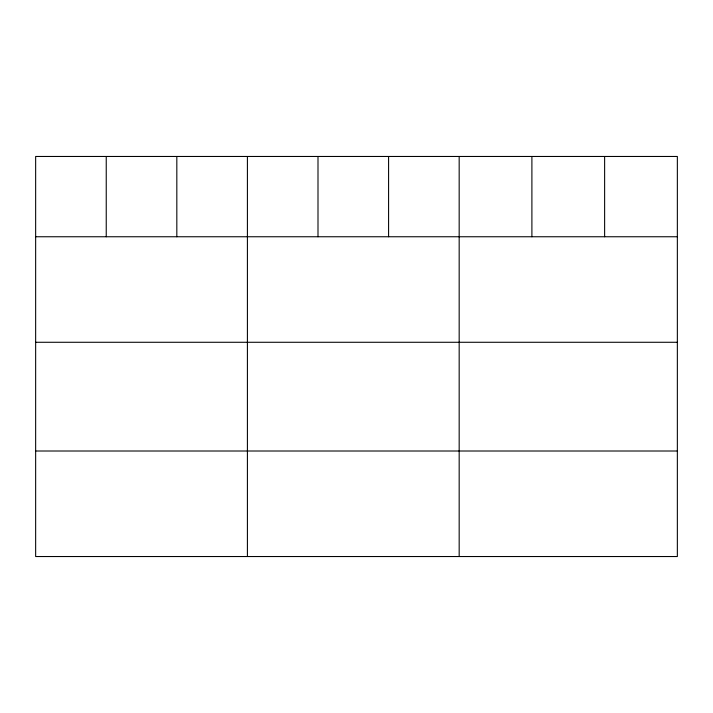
<?xml version="1.0" encoding="UTF-8"?>
<svg xmlns="http://www.w3.org/2000/svg" width="713" height="713" viewBox="0 0 713 713"><rect width="100%" height="100%" fill="white"/><g stroke="black" fill="none" stroke-linecap="round" stroke-linejoin="round"><path stroke-width="1.07" d="M677.35 236.752L677.35 556.532L35.65 556.532L35.65 156.468L677.35 156.468L677.35 236.752L35.65 236.752M35.65 342.276L677.35 342.276M35.65 451.008L677.35 451.008M604.624 156.468L604.624 236.752M531.898 156.468L531.898 236.752M459.172 156.468L459.172 556.532M388.585 156.468L388.585 236.752M317.998 156.468L317.998 236.752M247.411 156.468L247.411 556.532M176.824 156.468L176.824 236.752M106.237 156.468L106.237 236.752"/></g></svg>
